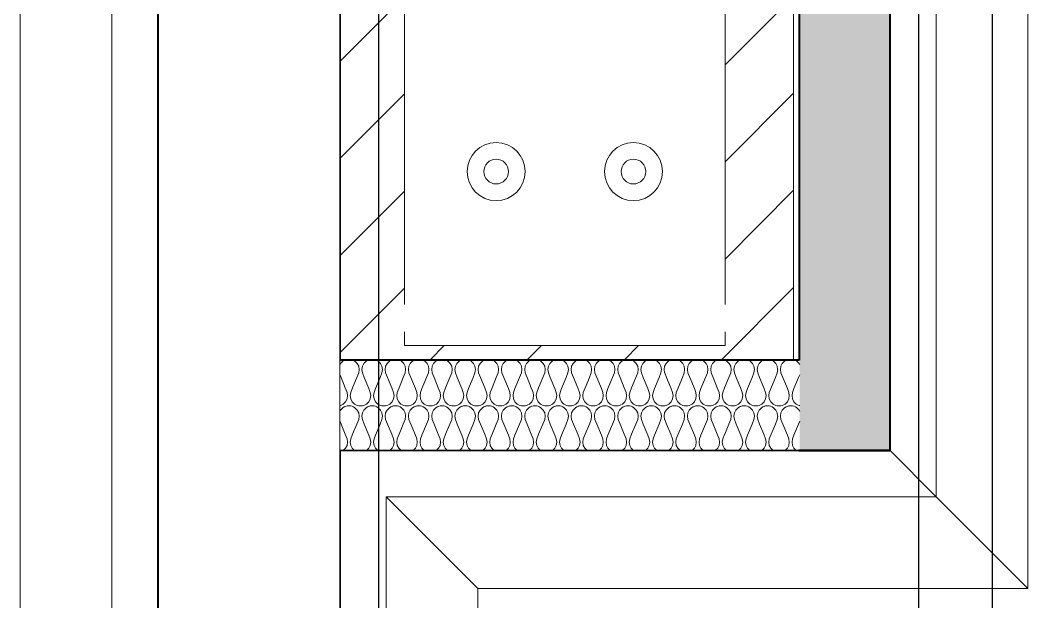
# Model space of a CAD drawing. Header units: millimetres. Extents: x -187347 to 135007, y -6415 to 292048.
# Drawn here: x -72490 to -71389, y 22480 to 23115 of the extents above; entities that cross this region are included whole.
import ezdxf

# ---------------------------------------------------------------- set-up
doc = ezdxf.new("R2010")
doc.units = ezdxf.units.MM
doc.header["$LTSCALE"] = 100
for name, color, linetype, lineweight in [('A-WALL', 7, 'Continuous', 5), ('A-WALL-FNSH', 7, 'Continuous', 5), ('A-WALL-PATT', 7, 'Continuous', 5), ('S-COLS', 7, 'Continuous', 5), ('S-FSTN', 7, 'Continuous', 5)]:
    doc.layers.add(name, color=color, linetype=linetype, lineweight=lineweight)
doc.layers.add('STEEL', color=5, linetype='Continuous')

# ---------------------------------------------------------------- blocks, each defined once
blk = doc.blocks.new('steel weighing')
at = {"layer": 'STEEL', "color": 6, "linetype": 'ByBlock', "ltscale": 20}
blk.add_line((845610.1, 785429.8), (845610.1, 687739.1), dxfattribs=at)
at = {"layer": 'STEEL', "color": 7, "linetype": 'ByBlock', "ltscale": 20}
blk.add_lwpolyline([(846200.6, 714121.5), (846280.6, 714121.5), (846280.6, 708701.5), (846200.6, 708701.5)], close=True, dxfattribs=at)
blk = doc.blocks.new('ODE_ST_M3_Base_Plate_Connection___Double_Row_14562_FREE_BOLT_LOD3 - BW430C-30462206-BLOCK WORK - GROUND FLOOR PLAN - FOR SITE')
at = {"layer": 'S-FSTN'}
for p, q in [((-181.3, 295), (-181.3, 280)), ((168.7, 295), (-181.3, 295)), ((168.7, 280), (168.7, 295)), ((-181.3, 250), (-181.3, -250)), ((168.7, -250), (168.7, 250)), ((-181.3, -280), (-181.3, -295)), ((168.7, -295), (168.7, -280)), ((-181.3, -295), (168.7, -295))]:
    blk.add_line(p, q, dxfattribs=at)
blk = doc.blocks.new('Hex Head - 16mmØ BOLT-9650050-BLOCK WORK - GROUND FLOOR PLAN - FOR SITE')
at = {"layer": 'S-FSTN'}
for radius, start, end in [(31.7, 0, 180), (13.5, 0, 180), (31.7, 180, 360), (13.5, 180, 360)]:
    blk.add_arc((9.5, 0), radius, start, end, dxfattribs=at)
blk = doc.blocks.new('Hex Head - 30mmØ BOLT-30457600-BLOCK WORK - GROUND FLOOR PLAN - FOR SITE')
at = {"layer": 'S-FSTN'}
for radius, start, end in [(31.7, 0, 180), (13.5, 0, 180), (31.7, 180, 360), (13.5, 180, 360)]:
    blk.add_arc((9.5, 0), radius, start, end, dxfattribs=at)

msp = doc.modelspace()

# ---------------------------------------------------------------- hatches: boundary and pattern name
at = {"layer": 'A-WALL-PATT', "true_color": 0x30f000}
h = msp.add_hatch(color=80, dxfattribs=at)
h.paths.add_polyline_path([(-71539.1, 22645.8), (-71539.1, 23365), (-71539.9, 23365), (-71539.9, 22645.8)])
h.paths.add_polyline_path([(-71539.9, 23365.8), (-71539.1, 23365.8), (-71539.1, 23464.2), (-71539.9, 23464.2)])
at = {"layer": 'A-WALL-PATT', "true_color": 0x125900}
msp.add_hatch(color=88, dxfattribs=at).paths.add_polyline_path([(-72339.9, 14055), (-72339.1, 14055), (-72339.1, 23365), (-72339.9, 23365), (-72339.9, 15204.4)])
at = {"layer": 'A-WALL-PATT', "true_color": 0x30f000}
h = msp.add_hatch(color=80, dxfattribs=at)
h.paths.add_polyline_path([(-72140.7, 14055), (-72139.9, 14055), (-72139.9, 22645), (-72140.7, 22645.8), (-72140.7, 15204.4)])
h.paths.add_polyline_path([(-72140.7, 22744.2), (-72139.9, 22745), (-72139.9, 23365), (-72140.7, 23365), (-72140.7, 22784.6)])
at = {"layer": 'A-WALL-PATT', "true_color": 0xb8ffa6}
for points in [[(-71638.3, 22744.2), (-71638.3, 23365), (-71639.1, 23365), (-71639.1, 22745)], [(-71639.1, 22744.2), (-71639.1, 22745), (-72139.9, 22745), (-72139.9, 22744.2), (-71789.4, 22744.2)]]:
    msp.add_hatch(color=71, dxfattribs=at).paths.add_polyline_path(points)
at = {"layer": 'A-WALL-PATT'}
h = msp.add_hatch(dxfattribs=at)
h.set_pattern_fill('FP_900', color=256, angle=67.3801, style=0, pattern_type=2)
h.set_pattern_definition([(337.38, (-71619.266, 23000.935), (50.7995, -0.0003), [13.208, -647.192]), (337.38, (-71619.266, 22950.136), (50.7995, -0.0003), [13.208, -647.192]), (337.38, (-71619.266, 22899.335), (50.7995, -0.0003), [13.208, -647.192]), (337.38, (-71619.266, 22848.535), (50.79954, -0.0003), [13.208, -647.192]), (337.38, (-71619.266, 22797.735), (50.79954, -0.0003), [13.208, -647.192]), (22.249, (-71619.266, 22958.263), (50.8004, -0.0002), [12.075, -1195.427]), (22.249, (-71619.266, 22907.463), (50.8004, -0.0002), [12.075, -1195.427]), (22.249, (-71619.266, 22856.663), (50.8004, -0.00024), [12.075, -1195.427]), (22.249, (-71619.266, 22805.863), (50.8004, -0.00024), [12.075, -1195.427]), (22.249, (-71619.266, 22755.063), (50.80037, -0.00024), [12.075, -1195.427]), (22.249, (-71619.266, 22704.263), (50.80037, -0.00024), [12.075, -1195.427]), (22.249, (-71619.266, 22653.464), (50.80037, -0.00024), [12.075, -1195.427]), (22.249, (-71619.266, 22602.663), (50.80037, -0.00024), [12.075, -1195.427]), (22.249, (-71619.266, 22551.863), (50.80037, -0.00024), [12.075, -1195.427]), (157.751, (-71608.09, 22970.963), (50.8004, 0.0005), [12.075, -1195.427]), (157.751, (-71608.09, 22920.164), (50.8004, 0.0005), [12.075, -1195.427]), (157.751, (-71608.09, 22869.363), (50.8004, 0.0005), [12.075, -1195.427]), (157.751, (-71608.09, 22818.563), (50.8004, 0.0005), [12.075, -1195.427]), (157.751, (-71608.09, 22767.763), (50.8004, 0.0005), [12.075, -1195.427]), (157.751, (-71608.09, 22716.963), (50.80037, 0.0005), [12.075, -1195.427]), (157.751, (-71608.09, 22666.163), (50.80037, 0.0005), [12.075, -1195.427]), (157.751, (-71608.09, 22615.363), (50.80037, 0.0005), [12.075, -1195.427]), (157.751, (-71608.09, 22564.563), (50.80037, 0.00048), [12.075, -1195.427]), (202.62, (-71607.074, 22988.743), (50.7995, 0.0005), [13.208, -647.192]), (202.62, (-71607.074, 22937.943), (50.7995, 0.00055), [13.208, -647.192]), (202.62, (-71607.074, 22887.143), (50.7995, 0.00055), [13.208, -647.192]), (202.62, (-71607.074, 22836.343), (50.79954, 0.00055), [13.208, -647.192]), (202.62, (-71607.074, 22785.543), (50.79954, 0.00055), [13.208, -647.192]), (351.8701, (-71627.9024, 23003.475), (50.79954, 7e-05), [3.592, -355.618]), (338.198, (-71624.346, 23002.967), (50.8005, -0.0002), [5.471, -268.095]), (338.198, (-71624.346, 22952.167), (50.8005, -0.0002), [5.471, -268.095]), (201.801, (-71619.266, 22983.664), (50.8005, -0.0004), [5.471, -268.095]), (201.801, (-71619.266, 22932.863), (50.8005, -0.0004), [5.471, -268.095]), (188.1301, (-71624.3464, 22981.631), (50.79954, 0.00017), [3.592, -355.618]), (188.1301, (-71627.9024, 23003.475), (50.79954, 0.00017), [3.592, -355.618]), (206.565, (-71631.458, 23002.967), (50.7999, 0.0005), [3.408, -110.184]), (225, (-71634.506, 23001.443), (50.8, 0.0001), [3.592, -68.25]), (236.31, (-71637.046, 22998.903), (50.8, 0.0005), [1.832, -181.33]), (236.31, (-71637.046, 22948.103), (50.8, 0.0005), [1.832, -181.33]), (236.31, (-71637.046, 22897.303), (50.8, 0.0005), [1.832, -181.33]), (251.565, (-71638.06, 22997.38), (50.8, -0.0002), [1.676, -158.967]), (251.565, (-71638.06, 22946.58), (50.8, -0.0002), [1.676, -158.967]), (251.565, (-71638.06, 22895.78), (50.8, -0.0002), [1.676, -158.967]), (251.565, (-71638.57, 22995.855), (50.8, -0.0002), [1.676, -158.967]), (251.565, (-71638.57, 22945.055), (50.8, -0.0002), [1.676, -158.967]), (251.565, (-71638.57, 22894.255), (50.8, -0.0002), [1.676, -158.967]), (270, (-71639.08, 22994.33), (50.8, 0.0001), [4.064, -46.736]), (288.435, (-71639.08, 22990.268), (50.8, 0.0005), [1.676, -158.967]), (288.435, (-71639.08, 22939.467), (50.8, 0.0005), [1.676, -158.967]), (288.435, (-71639.08, 22888.667), (50.8, 0.0005), [1.676, -158.967]), (288.435, (-71638.57, 22988.743), (50.8, 0.0005), [1.676, -158.967]), (288.435, (-71638.57, 22937.943), (50.8, 0.0005), [1.676, -158.967]), (288.435, (-71638.57, 22887.144), (50.8, 0.0005), [1.676, -158.967]), (303.69, (-71638.062, 22987.22), (50.8, -0.0002), [1.832, -181.33]), (303.69, (-71638.06, 22936.42), (50.8, -0.0002), [1.832, -181.33]), (303.69, (-71638.062, 22885.62), (50.8, -0.0002), [1.832, -181.33]), (315, (-71637.046, 22985.695), (50.8, 0.0001), [3.592, -68.25]), (333.435, (-71634.506, 22983.155), (50.7999, -0.0003), [3.408, -110.184]), (351.8701, (-71631.458, 22981.6316), (50.79954, 7e-05), [3.592, -355.618]), (351.8701, (-71627.9016, 22978.075), (50.79954, 7e-05), [3.592, -355.618]), (338.198, (-71624.346, 22977.568), (50.8005, -0.0002), [5.471, -268.095]), (338.198, (-71624.346, 22926.767), (50.8005, -0.0002), [5.471, -268.095]), (201.801, (-71619.266, 22958.263), (50.8005, -0.0004), [5.471, -268.095]), (201.801, (-71619.266, 22907.463), (50.8005, -0.0004), [5.471, -268.095]), (188.1301, (-71624.3456, 22956.231), (50.79954, 0.00017), [3.592, -355.618]), (188.1301, (-71627.9016, 22978.075), (50.79954, 0.00017), [3.592, -355.618]), (206.565, (-71631.458, 22977.567), (50.7999, 0.0005), [3.408, -110.184]), (225, (-71634.506, 22976.043), (50.8, 0.0001), [3.592, -68.25]), (236.31, (-71637.046, 22973.504), (50.8, 0.0005), [1.832, -181.33]), (236.31, (-71637.046, 22922.703), (50.8, 0.0005), [1.832, -181.33]), (236.31, (-71637.046, 22871.903), (50.8, 0.0005), [1.832, -181.33]), (251.565, (-71638.06, 22971.98), (50.8, -0.0002), [1.676, -158.967]), (251.565, (-71638.06, 22921.18), (50.8, -0.0002), [1.676, -158.967]), (251.565, (-71638.06, 22870.38), (50.8, -0.0002), [1.676, -158.967]), (251.565, (-71638.57, 22970.455), (50.8, -0.0002), [1.676, -158.967]), (251.565, (-71638.57, 22919.656), (50.8, -0.0002), [1.676, -158.967]), (251.565, (-71638.57, 22868.855), (50.8, -0.0002), [1.676, -158.967]), (270, (-71639.08, 22968.93), (50.8, 0.0001), [4.064, -46.736]), (288.435, (-71639.08, 22964.867), (50.8, 0.0005), [1.676, -158.967]), (288.435, (-71639.08, 22914.067), (50.8, 0.0005), [1.676, -158.967]), (288.435, (-71639.08, 22863.267), (50.8, 0.0005), [1.676, -158.967]), (288.435, (-71638.57, 22963.343), (50.8, 0.0005), [1.676, -158.967]), (288.435, (-71638.57, 22912.543), (50.8, 0.0005), [1.676, -158.967]), (288.435, (-71638.57, 22861.743), (50.8, 0.0005), [1.676, -158.967]), (303.69, (-71638.062, 22961.82), (50.8, -0.0002), [1.832, -181.33]), (303.69, (-71638.06, 22911.02), (50.8, -0.0002), [1.832, -181.33]), (303.69, (-71638.062, 22860.22), (50.8, -0.0002), [1.832, -181.33]), (315, (-71637.046, 22960.296), (50.8, 0.0001), [3.592, -68.25]), (333.435, (-71634.506, 22957.755), (50.7999, -0.0003), [3.408, -110.184]), (351.8701, (-71631.458, 22956.2306), (50.79954, 7e-05), [3.592, -355.618]), (351.8701, (-71599.454, 22990.7746), (50.79954, 7e-05), [3.592, -355.618]), (333.435, (-71595.898, 22990.267), (50.7999, -0.0003), [3.408, -110.184]), (315, (-71592.85, 22988.743), (50.8, 0.0001), [3.592, -68.25]), (303.69, (-71590.31, 22986.203), (50.8, -0.0002), [1.832, -181.33]), (303.69, (-71590.31, 22935.403), (50.8, -0.0002), [1.832, -181.33]), (303.69, (-71590.31, 22884.603), (50.8, -0.0002), [1.832, -181.33]), (288.435, (-71589.294, 22984.68), (50.8, 0.0005), [1.676, -158.967]), (288.435, (-71589.294, 22933.88), (50.8, 0.0005), [1.676, -158.967]), (288.435, (-71589.294, 22883.08), (50.8, 0.0005), [1.676, -158.967]), (288.435, (-71588.786, 22983.155), (50.8, 0.0005), [1.676, -158.967]), (288.435, (-71588.786, 22932.355), (50.8, 0.0005), [1.676, -158.967]), (288.435, (-71588.786, 22881.555), (50.8, 0.0005), [1.676, -158.967]), (270, (-71588.28, 22981.63), (50.8, 0.0001), [4.064, -46.736]), (251.565, (-71588.28, 22977.567), (50.8, -0.0002), [1.676, -158.967]), (251.565, (-71588.28, 22926.77), (50.8, -0.0002), [1.676, -158.967]), (251.565, (-71588.28, 22875.967), (50.8, -0.0002), [1.676, -158.967]), (251.565, (-71588.786, 22976.043), (50.8, -0.0002), [1.676, -158.967]), (251.565, (-71588.786, 22925.243), (50.8, -0.0002), [1.676, -158.967]), (251.565, (-71588.786, 22874.443), (50.8, -0.0002), [1.676, -158.967]), (236.31, (-71589.294, 22974.52), (50.8, 0.0005), [1.832, -181.33]), (236.31, (-71589.294, 22923.72), (50.8, 0.0005), [1.832, -181.33]), (236.31, (-71589.294, 22872.92), (50.8, 0.0005), [1.832, -181.33]), (225, (-71590.31, 22972.995), (50.8, 0.0001), [3.592, -68.25]), (206.565, (-71592.85, 22970.456), (50.7999, 0.0005), [3.408, -110.184]), (188.1301, (-71595.898, 22968.9306), (50.79954, 0.00017), [3.592, -355.618]), (188.1301, (-71599.454, 22990.7746), (50.79954, 0.00017), [3.592, -355.618]), (200.556, (-71603.01, 22990.267), (50.8004, 0.0003), [4.34, -429.695]), (200.556, (-71603.01, 22939.468), (50.8004, 0.0003), [4.34, -429.695]), (200.556, (-71603.01, 22888.667), (50.8004, 0.0003), [4.34, -429.695]), (338.198, (-71608.09, 22970.963), (50.8005, -0.0002), [5.471, -268.095]), (338.198, (-71608.09, 22920.164), (50.8005, -0.0002), [5.471, -268.095]), (351.8701, (-71603.01, 22968.931), (50.79954, 7e-05), [3.592, -355.618]), (270, (-71588.28, 23005), (50.8, 0.0001), [2.032, -48.768]), (251.565, (-71588.28, 23002.967), (50.8, -0.0002), [1.676, -158.967]), (251.565, (-71588.28, 22952.167), (50.8, -0.0002), [1.676, -158.967]), (251.565, (-71588.28, 22901.367), (50.8, -0.0002), [1.676, -158.967]), (251.565, (-71588.786, 23001.443), (50.8, -0.0002), [1.676, -158.967]), (251.565, (-71588.786, 22950.644), (50.8, -0.0002), [1.676, -158.967]), (251.565, (-71588.786, 22899.843), (50.8, -0.0002), [1.676, -158.967]), (236.31, (-71589.294, 22999.92), (50.8, 0.0005), [1.832, -181.33]), (236.31, (-71589.294, 22949.12), (50.8, 0.0005), [1.832, -181.33]), (236.31, (-71589.294, 22898.32), (50.8, 0.0005), [1.832, -181.33]), (225, (-71590.31, 22998.395), (50.8, 0.0001), [3.592, -68.25]), (206.565, (-71592.85, 22995.855), (50.7999, 0.0005), [3.408, -110.184]), (188.1301, (-71595.898, 22994.3316), (50.79954, 0.00017), [3.592, -355.618]), (339.444, (-71607.074, 22995.855), (50.8004, -7e-05), [4.34, -429.695]), (339.444, (-71607.074, 22945.056), (50.8004, -7e-05), [4.34, -429.695]), (339.444, (-71607.074, 22894.255), (50.8004, -7e-05), [4.34, -429.695]), (351.8701, (-71603.01, 22994.331), (50.79954, 7e-05), [3.592, -355.618]), (351.8701, (-71599.454, 22965.375), (50.79954, 7e-05), [3.592, -355.618]), (333.435, (-71595.898, 22964.867), (50.7999, -0.0003), [3.408, -110.184]), (315, (-71592.85, 22963.344), (50.8, 0.0001), [3.592, -68.25]), (303.69, (-71590.31, 22960.803), (50.8, -0.0002), [1.832, -181.33]), (303.69, (-71590.31, 22910.004), (50.8, -0.0002), [1.832, -181.33]), (303.69, (-71590.31, 22859.203), (50.8, -0.0002), [1.832, -181.33]), (288.435, (-71589.294, 22959.28), (50.8, 0.0005), [1.676, -158.967]), (288.435, (-71589.294, 22908.48), (50.8, 0.0005), [1.676, -158.967]), (288.435, (-71589.294, 22857.68), (50.8, 0.0005), [1.676, -158.967]), (288.435, (-71588.786, 22957.756), (50.8, 0.0005), [1.676, -158.967]), (288.435, (-71588.786, 22906.955), (50.8, 0.0005), [1.676, -158.967]), (288.435, (-71588.786, 22856.155), (50.8, 0.0005), [1.676, -158.967]), (270, (-71588.28, 22956.23), (50.8, 0.0001), [2.032, -48.768]), (188.1301, (-71599.454, 22965.375), (50.79954, 0.00017), [3.592, -355.618]), (201.801, (-71603.01, 22964.867), (50.8005, -0.0004), [5.471, -268.095]), (201.801, (-71603.01, 22914.067), (50.8005, -0.0004), [5.471, -268.095])])
h.paths.add_polyline_path([(-71638.3, 22645.8), (-71539.9, 22645.8), (-71539.9, 23365.8), (-71638.3, 23365.8), (-71638.3, 22744.2)])
h = msp.add_hatch(dxfattribs=at)
h.set_pattern_fill('FP_901', color=256, angle=-292.6199, style=0, pattern_type=2)
h.set_pattern_definition([(247.38, (-71893.542, 22725.188), (-0.0003, -50.7995), [13.208, -647.192]), (247.38, (-71944.342, 22725.187), (-0.0003, -50.7995), [13.208, -647.192]), (247.38, (-71995.141, 22725.187), (-0.0003, -50.7995), [13.208, -647.192]), (247.38, (-72045.942, 22725.187), (-0.0003, -50.7995), [13.208, -647.192]), (247.38, (-72096.742, 22725.187), (-0.0003, -50.7995), [13.208, -647.192]), (292.249, (-71936.214, 22725.187), (-0.0002, -50.8004), [12.075, -1195.427]), (292.249, (-71987.014, 22725.187), (-0.0002, -50.8004), [12.075, -1195.427]), (292.249, (-72037.814, 22725.187), (-0.0002, -50.8004), [12.075, -1195.427]), (292.249, (-72088.614, 22725.187), (-0.0002, -50.8004), [12.075, -1195.427]), (292.249, (-72139.414, 22725.187), (-0.00024, -50.8004), [12.075, -1195.427]), (292.249, (-72190.214, 22725.187), (-0.00024, -50.8004), [12.075, -1195.427]), (292.249, (-72241.014, 22725.187), (-0.00024, -50.8004), [12.075, -1195.427]), (292.249, (-72291.814, 22725.187), (-0.00024, -50.80037), [12.075, -1195.427]), (292.249, (-72342.614, 22725.188), (-0.00024, -50.80037), [12.075, -1195.427]), (67.751, (-71923.514, 22714.012), (0.0005, -50.8004), [12.075, -1195.427]), (67.751, (-71974.314, 22714.01), (0.0005, -50.8004), [12.075, -1195.427]), (67.751, (-72025.113, 22714.011), (0.0005, -50.8004), [12.075, -1195.427]), (67.751, (-72075.914, 22714.011), (0.0005, -50.8004), [12.075, -1195.427]), (67.751, (-72126.714, 22714.011), (0.0005, -50.8004), [12.075, -1195.427]), (67.751, (-72177.514, 22714.01), (0.0005, -50.8004), [12.075, -1195.427]), (67.751, (-72228.314, 22714.011), (0.0005, -50.8004), [12.075, -1195.427]), (67.751, (-72279.114, 22714.01), (0.0005, -50.80037), [12.075, -1195.427]), (67.751, (-72329.914, 22714.011), (0.0005, -50.80037), [12.075, -1195.427]), (112.62, (-71905.734, 22712.995), (0.0005, -50.7995), [13.208, -647.192]), (112.62, (-71956.534, 22712.995), (0.0005, -50.7995), [13.208, -647.192]), (112.62, (-72007.334, 22712.995), (0.0005, -50.7995), [13.208, -647.192]), (112.62, (-72058.134, 22712.995), (0.00055, -50.7995), [13.208, -647.192]), (112.62, (-72108.934, 22712.995), (0.00055, -50.7995), [13.208, -647.192]), (261.87, (-71891.002, 22733.823), (7e-05, -50.79954), [3.592, -355.618]), (248.198, (-71891.51, 22730.267), (-0.0002, -50.8005), [5.471, -268.095]), (248.198, (-71942.31, 22730.267), (-0.0002, -50.8005), [5.471, -268.095]), (111.801, (-71910.814, 22725.187), (-0.0004, -50.8005), [5.471, -268.095]), (111.801, (-71961.614, 22725.187), (-0.0004, -50.8005), [5.471, -268.095]), (98.13, (-71912.846, 22730.267), (0.00017, -50.79954), [3.592, -355.618]), (98.13, (-71891.002, 22733.823), (0.00017, -50.79954), [3.592, -355.618]), (116.565, (-71891.51, 22737.379), (0.0005, -50.7999), [3.408, -110.184]), (135, (-71893.033, 22740.427), (0.0001, -50.8), [3.592, -68.25]), (146.31, (-71895.574, 22742.967), (0.0005, -50.8), [1.832, -181.33]), (146.31, (-71946.374, 22742.967), (0.0005, -50.8), [1.832, -181.33]), (146.31, (-71997.174, 22742.967), (0.0005, -50.8), [1.832, -181.33]), (161.565, (-71897.1, 22743.983), (-0.0002, -50.8), [1.676, -158.967]), (161.565, (-71947.9, 22743.984), (-0.0002, -50.8), [1.676, -158.967]), (161.565, (-71998.7, 22743.983), (-0.0002, -50.8), [1.676, -158.967]), (161.565, (-71898.62, 22744.49), (-0.0002, -50.8), [1.676, -158.967]), (161.565, (-71949.42, 22744.49), (-0.0002, -50.8), [1.676, -158.967]), (161.565, (-72000.22, 22744.49), (-0.0002, -50.8), [1.676, -158.967]), (180, (-71900.146, 22745), (0.0001, -50.8), [4.064, -46.736]), (198.435, (-71904.21, 22745), (0.0005, -50.8), [1.676, -158.967]), (198.435, (-71955.01, 22745), (0.0005, -50.8), [1.676, -158.967]), (198.435, (-72005.81, 22745), (0.0005, -50.8), [1.676, -158.967]), (198.435, (-71905.734, 22744.49), (0.0005, -50.8), [1.676, -158.967]), (198.435, (-71956.534, 22744.49), (0.0005, -50.8), [1.676, -158.967]), (198.435, (-72007.334, 22744.49), (0.0005, -50.8), [1.676, -158.967]), (213.69, (-71907.26, 22743.983), (-0.0002, -50.8), [1.832, -181.33]), (213.69, (-71958.058, 22743.983), (-0.0002, -50.8), [1.832, -181.33]), (213.69, (-72008.86, 22743.983), (-0.0002, -50.8), [1.832, -181.33]), (225, (-71908.782, 22742.967), (0.0001, -50.8), [3.592, -68.25]), (243.435, (-71911.322, 22740.427), (-0.0003, -50.7999), [3.408, -110.184]), (261.87, (-71912.846, 22737.379), (7e-05, -50.79954), [3.592, -355.618]), (261.87, (-71916.402, 22733.823), (7e-05, -50.79954), [3.592, -355.618]), (248.198, (-71916.91, 22730.267), (-0.0002, -50.8005), [5.471, -268.095]), (248.198, (-71967.71, 22730.267), (-0.0002, -50.8005), [5.471, -268.095]), (111.801, (-71936.214, 22725.187), (-0.0004, -50.8005), [5.471, -268.095]), (111.801, (-71987.014, 22725.187), (-0.0004, -50.8005), [5.471, -268.095]), (98.1301, (-71938.246, 22730.267), (0.00017, -50.79954), [3.592, -355.618]), (98.13, (-71916.402, 22733.823), (0.00017, -50.79954), [3.592, -355.618]), (116.565, (-71916.91, 22737.38), (0.0005, -50.7999), [3.408, -110.184]), (135, (-71918.434, 22740.427), (0.0001, -50.8), [3.592, -68.25]), (146.31, (-71920.974, 22742.967), (0.0005, -50.8), [1.832, -181.33]), (146.31, (-71971.773, 22742.967), (0.0005, -50.8), [1.832, -181.33]), (146.31, (-72022.574, 22742.967), (0.0005, -50.8), [1.832, -181.33]), (161.565, (-71922.5, 22743.983), (-0.0002, -50.8), [1.676, -158.967]), (161.565, (-71973.3, 22743.983), (-0.0002, -50.8), [1.676, -158.967]), (161.565, (-72024.1, 22743.983), (-0.0002, -50.8), [1.676, -158.967]), (161.565, (-71924.02, 22744.49), (-0.0002, -50.8), [1.676, -158.967]), (161.565, (-71974.82, 22744.49), (-0.0002, -50.8), [1.676, -158.967]), (161.565, (-72025.62, 22744.49), (-0.0002, -50.8), [1.676, -158.967]), (180, (-71925.546, 22745), (0.0001, -50.8), [4.064, -46.736]), (198.435, (-71929.61, 22745), (0.0005, -50.8), [1.676, -158.967]), (198.435, (-71980.41, 22745), (0.0005, -50.8), [1.676, -158.967]), (198.435, (-72031.21, 22745), (0.0005, -50.8), [1.676, -158.967]), (198.435, (-71931.134, 22744.49), (0.0005, -50.8), [1.676, -158.967]), (198.435, (-71981.934, 22744.49), (0.0005, -50.8), [1.676, -158.967]), (198.435, (-72032.734, 22744.49), (0.0005, -50.8), [1.676, -158.967]), (213.69, (-71932.658, 22743.983), (-0.0002, -50.8), [1.832, -181.33]), (213.69, (-71983.457, 22743.983), (-0.0002, -50.8), [1.832, -181.33]), (213.69, (-72034.26, 22743.983), (-0.0002, -50.8), [1.832, -181.33]), (225, (-71934.182, 22742.967), (0.0001, -50.8), [3.592, -68.25]), (243.435, (-71936.722, 22740.428), (-0.0003, -50.7999), [3.408, -110.184]), (261.8701, (-71938.2456, 22737.379), (7e-05, -50.79954), [3.592, -355.618]), (261.87, (-71903.7016, 22705.375), (7e-05, -50.79954), [3.592, -355.618]), (243.435, (-71904.21, 22701.82), (-0.0003, -50.7999), [3.408, -110.184]), (225, (-71905.734, 22698.77), (0.0001, -50.8), [3.592, -68.25]), (213.69, (-71908.274, 22696.23), (-0.0002, -50.8), [1.832, -181.33]), (213.69, (-71959.074, 22696.23), (-0.0002, -50.8), [1.832, -181.33]), (213.69, (-72009.874, 22696.23), (-0.0002, -50.8), [1.832, -181.33]), (198.435, (-71909.8, 22695.215), (0.0005, -50.8), [1.676, -158.967]), (198.435, (-71960.6, 22695.215), (0.0005, -50.8), [1.676, -158.967]), (198.435, (-72011.4, 22695.215), (0.0005, -50.8), [1.676, -158.967]), (198.435, (-71911.32, 22694.707), (0.0005, -50.8), [1.676, -158.967]), (198.435, (-71962.12, 22694.707), (0.0005, -50.8), [1.676, -158.967]), (198.435, (-72012.92, 22694.707), (0.0005, -50.8), [1.676, -158.967]), (180, (-71912.845, 22694.2), (0.0001, -50.8), [4.064, -46.736]), (161.565, (-71916.91, 22694.2), (-0.0002, -50.8), [1.676, -158.967]), (161.565, (-71967.71, 22694.2), (-0.0002, -50.8), [1.676, -158.967]), (161.565, (-72018.51, 22694.2), (-0.0002, -50.8), [1.676, -158.967]), (161.565, (-71918.434, 22694.707), (-0.0002, -50.8), [1.676, -158.967]), (161.565, (-71969.234, 22694.707), (-0.0002, -50.8), [1.676, -158.967]), (161.565, (-72020.034, 22694.707), (-0.0002, -50.8), [1.676, -158.967]), (146.31, (-71919.958, 22695.215), (0.0005, -50.8), [1.832, -181.33]), (146.31, (-71970.757, 22695.215), (0.0005, -50.8), [1.832, -181.33]), (146.31, (-72021.56, 22695.215), (0.0005, -50.8), [1.832, -181.33]), (135, (-71921.482, 22696.23), (0.0001, -50.8), [3.592, -68.25]), (116.565, (-71924.022, 22698.77), (0.0005, -50.7999), [3.408, -110.184]), (98.13, (-71925.5456, 22701.819), (0.00017, -50.79954), [3.592, -355.618]), (98.13, (-71903.7016, 22705.375), (0.00017, -50.79954), [3.592, -355.618]), (110.556, (-71904.21, 22708.931), (0.0003, -50.8004), [4.34, -429.695]), (110.556, (-71955.01, 22708.93), (0.0003, -50.8004), [4.34, -429.695]), (110.556, (-72005.81, 22708.931), (0.0003, -50.8004), [4.34, -429.695]), (248.198, (-71923.514, 22714.012), (-0.0002, -50.8005), [5.471, -268.095]), (248.198, (-71974.314, 22714.01), (-0.0002, -50.8005), [5.471, -268.095]), (261.87, (-71925.546, 22708.9314), (7e-05, -50.79954), [3.592, -355.618]), (180, (-71889.48, 22694.2), (0.0001, -50.8), [2.032, -48.768]), (161.565, (-71891.51, 22694.2), (-0.0002, -50.8), [1.676, -158.967]), (161.565, (-71942.31, 22694.2), (-0.0002, -50.8), [1.676, -158.967]), (161.565, (-71993.11, 22694.2), (-0.0002, -50.8), [1.676, -158.967]), (161.565, (-71893.034, 22694.708), (-0.0002, -50.8), [1.676, -158.967]), (161.565, (-71943.834, 22694.707), (-0.0002, -50.8), [1.676, -158.967]), (161.565, (-71994.633, 22694.707), (-0.0002, -50.8), [1.676, -158.967]), (146.31, (-71894.56, 22695.215), (0.0005, -50.8), [1.832, -181.33]), (146.31, (-71945.358, 22695.215), (0.0005, -50.8), [1.832, -181.33]), (146.31, (-71996.16, 22695.215), (0.0005, -50.8), [1.832, -181.33]), (135, (-71896.082, 22696.23), (0.0001, -50.8), [3.592, -68.25]), (116.565, (-71898.622, 22698.771), (0.0005, -50.7999), [3.408, -110.184]), (98.13, (-71900.146, 22701.819), (0.00017, -50.79954), [3.592, -355.618]), (249.444, (-71898.622, 22712.996), (-7e-05, -50.8004), [4.34, -429.695]), (249.444, (-71949.422, 22712.995), (-7e-05, -50.8004), [4.34, -429.695]), (249.444, (-72000.221, 22712.995), (-7e-05, -50.8004), [4.34, -429.695]), (261.87, (-71900.1464, 22708.931), (7e-05, -50.79954), [3.592, -355.618]), (261.87, (-71929.1014, 22705.375), (7e-05, -50.79954), [3.592, -355.618]), (243.435, (-71929.61, 22701.82), (-0.0003, -50.7999), [3.408, -110.184]), (225, (-71931.134, 22698.77), (0.0001, -50.8), [3.592, -68.25]), (213.69, (-71933.674, 22696.23), (-0.0002, -50.8), [1.832, -181.33]), (213.69, (-71984.474, 22696.23), (-0.0002, -50.8), [1.832, -181.33]), (213.69, (-72035.273, 22696.23), (-0.0002, -50.8), [1.832, -181.33]), (198.435, (-71935.2, 22695.216), (0.0005, -50.8), [1.676, -158.967]), (198.435, (-71986, 22695.215), (0.0005, -50.8), [1.676, -158.967]), (198.435, (-72036.797, 22695.215), (0.0005, -50.8), [1.676, -158.967]), (198.435, (-71936.72, 22694.707), (0.0005, -50.8), [1.676, -158.967]), (198.435, (-71987.52, 22694.707), (0.0005, -50.8), [1.676, -158.967]), (198.435, (-72038.32, 22694.708), (0.0005, -50.8), [1.676, -158.967]), (180, (-71938.246, 22694.2), (0.0001, -50.8), [2.032, -48.768]), (98.13, (-71929.1014, 22705.375), (0.00017, -50.79954), [3.592, -355.618]), (111.801, (-71929.61, 22708.931), (-0.0004, -50.8005), [5.471, -268.095]), (111.801, (-71980.41, 22708.93), (-0.0004, -50.8005), [5.471, -268.095])])
h.paths.add_polyline_path([(-71638.3, 22645.8), (-71638.3, 22744.2), (-72140.7, 22744.2), (-72140.7, 22645.8), (-71639.1, 22645.8)])
at = {"layer": 'A-WALL-PATT', "true_color": 0x30f000}
h = msp.add_hatch(color=80, dxfattribs=at)
h.paths.add_polyline_path([(-71638.3, 22645), (-71539.9, 22645), (-71539.9, 22645.8), (-71638.3, 22645.8)])
h.paths.add_polyline_path([(-71789.4, 22645), (-71639.1, 22645), (-71639.1, 22645.8), (-72139.9, 22645.8), (-72139.9, 22645)])
at = {"layer": 'S-COLS'}
h = msp.add_hatch(dxfattribs=at)
h.set_pattern_fill('FP_1528', color=256, style=0, pattern_type=2)
h.set_pattern_definition([(45, (-212939.88, 104055), (-53.03301, 53.03301), [])])
h.paths.add_polyline_path([(-72139.9, 22745), (-71644.9, 22745), (-71644.9, 23365), (-72139.9, 23365), (-72139.9, 22784.6)])
h.paths.add_polyline_path([(-72140.7, 22744.2), (-72139.9, 22744.2), (-72139.9, 22745)])
h.paths.add_polyline_path([(-71789.4, 22760), (-72069.9, 22760), (-72069.9, 23350), (-71719.9, 23350), (-71719.9, 22760)])

# ---------------------------------------------------------------- linework, layer by layer
at = {"layer": 'A-WALL'}
for p, q in [((-71389.1, 22495), (-71389.1, 23615)), ((-71489.1, 22595), (-71489.1, 23515)), ((-72489.9, 23365), (-72489.9, 14055)), ((-72389.9, 23365), (-72389.9, 14055)), ((-72140.7, 22645.8), (-72140.7, 22744.2)), ((-72140.7, 22744.2), (-72140.7, 22645.8)), ((-72139.9, 22745), (-72139.9, 22744.2)), ((-71489.1, 22595), (-71539.9, 22645.8)), ((-71539.9, 22645.8), (-71489.1, 22595)), ((-71539.9, 22645), (-71539.1, 22645)), ((-71539.1, 22645), (-71539.1, 22645.8)), ((-72089.9, 22595), (-71489.1, 22595)), ((-71989.9, 22495), (-72089.9, 22595)), ((-72089.9, 22595), (-72089.9, 14055)), ((-71389.1, 22495), (-71489.1, 22595)), ((-71489.1, 22595), (-71389.1, 22495)), ((-71989.9, 22495), (-71389.1, 22495)), ((-71989.9, 22495), (-71989.9, 14055))]:
    msp.add_line(p, q, dxfattribs=at)
at = {"layer": 'A-WALL', "lineweight": 25}
for p, q in [((-72339.1, 23365), (-72339.1, 14055)), ((-72140.7, 23365), (-72140.7, 22744.2)), ((-71638.3, 22744.2), (-71638.3, 23365)), ((-71539.9, 22645.8), (-71539.9, 23365)), ((-72140.7, 22744.2), (-72139.9, 22744.2)), ((-72139.9, 22744.2), (-71639.1, 22744.2)), ((-71638.3, 22744.2), (-71639.1, 22744.2)), ((-72140.7, 22645.8), (-72139.9, 22645.8)), ((-72140.7, 22645.8), (-72140.7, 14055)), ((-72139.9, 22645.8), (-71639.1, 22645.8)), ((-71638.3, 22645.8), (-71639.1, 22645.8)), ((-71639.1, 22645), (-71638.3, 22645)), ((-71539.9, 22645.8), (-71638.3, 22645.8)), ((-71638.3, 22645.8), (-71638.3, 22645)), ((-71638.3, 22645), (-71539.9, 22645)), ((-71539.9, 22645), (-71539.9, 22645.8)), ((-71539.1, 22645.8), (-71539.9, 22645.8))]:
    msp.add_line(p, q, dxfattribs=at)
at = {"layer": 'A-WALL-FNSH'}
for p, q in [((-72339.9, 23365), (-72339.9, 14055)), ((-72139.9, 22745), (-72139.9, 23365)), ((-71639.1, 23365), (-71639.1, 22745)), ((-71539.1, 22645), (-71539.1, 23365)), ((-71639.1, 22745), (-72139.9, 22745)), ((-72139.9, 22645), (-71639.1, 22645)), ((-72139.9, 14055), (-72139.9, 22645)), ((-71639.1, 22645), (-71638.3, 22645)), ((-71539.9, 22645), (-71539.1, 22645))]:
    msp.add_line(p, q, dxfattribs=at)
at = {"layer": 'S-COLS'}
msp.add_line((-71644.9, 23365), (-71644.9, 22745), dxfattribs=at)

# ---------------------------------------------------------------- block references
at = {"layer": 'S-FSTN', "lineweight": 5, "rotation": 180}
msp.add_blockref('ODE_ST_M3_Base_Plate_Connection___Double_Row_14562_FREE_BOLT_LOD3 - BW430C-30462206-BLOCK WORK - GROUND FLOOR PLAN - FOR SITE', (-71901.2, 23055), dxfattribs=at)
at = {"layer": 'S-FSTN', "lineweight": 5, "extrusion": (0, 0, -1)}
for name, p in [('Hex Head - 16mmØ BOLT-9650050-BLOCK WORK - GROUND FLOOR PLAN - FOR SITE', (71960.4, 22950)), ('Hex Head - 30mmØ BOLT-30457600-BLOCK WORK - GROUND FLOOR PLAN - FOR SITE', (71810.4, 22950))]:
    msp.add_blockref(name, p, dxfattribs=at)
at = {"layer": 'STEEL', "color": 6, "linetype": 'ByBlock'}
msp.add_blockref('steel weighing', (-917708.7, -686445.9, -1.7), dxfattribs=at)

doc.saveas('drawing.dxf')
